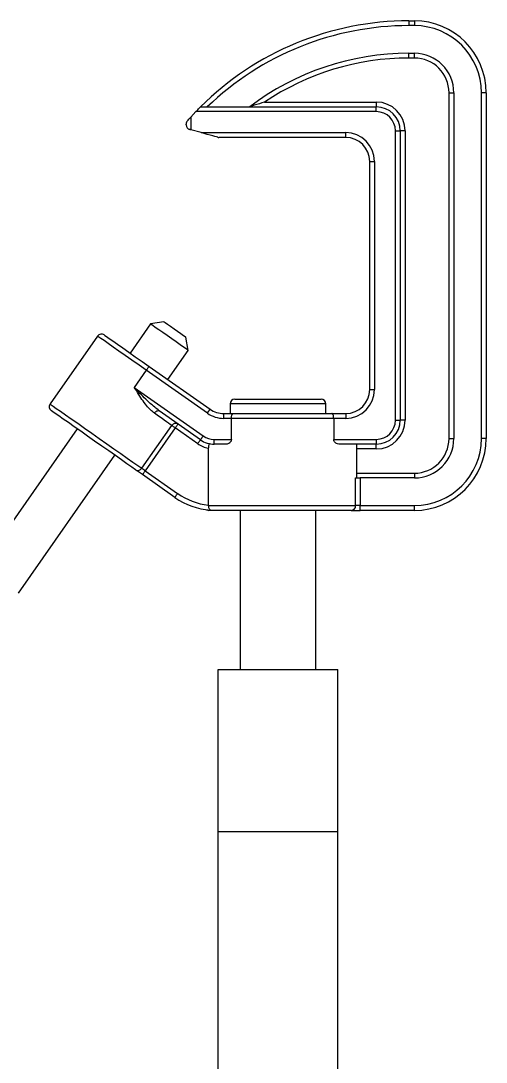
# Model space of a CAD drawing. Extents: x 7 to 113, y 1 to 87.
# Drawn here: x 79.68 to 84.53, y 42.59 to 53.45 of the extents above; entities that cross this region are included whole.
import ezdxf

# ---------------------------------------------------------------- set-up
doc = ezdxf.new("R2010")
doc.units = 0
doc.header["$MEASUREMENT"] = 0
doc.layers.add('OBJECT', color=7, linetype='CONTINUOUS')

msp = doc.modelspace()

# ---------------------------------------------------------------- linework, layer by layer
at = {"layer": 'OBJECT'}
for p, q in [((83.727, 53.451), (83.727, 53.401)), ((83.727, 53.451), (83.784, 53.451)), ((83.784, 53.451), (83.784, 53.401)), ((83.784, 53.401), (83.727, 53.401)), ((83.727, 53.113), (83.784, 53.113)), ((83.727, 53.063), (83.727, 53.113)), ((83.784, 53.063), (83.784, 53.113)), ((83.784, 53.063), (83.727, 53.063)), ((84.146, 52.701), (84.196, 52.701)), ((84.146, 49.096), (84.146, 52.701)), ((84.196, 52.701), (84.196, 49.096)), ((84.534, 52.701), (84.484, 52.701)), ((84.484, 49.096), (84.484, 52.701)), ((84.534, 52.701), (84.534, 49.096)), ((82.221, 52.604), (83.387, 52.604)), ((83.387, 52.604), (83.387, 52.554)), ((81.451, 52.448), (81.504, 52.504)), ((83.387, 52.504), (81.504, 52.504)), ((81.551, 52.554), (83.387, 52.554)), ((83.387, 52.504), (83.387, 52.554)), ((81.401, 52.366), (81.401, 52.375)), ((81.451, 52.448), (81.451, 52.314)), ((81.557, 52.285), (81.451, 52.314)), ((81.557, 52.285), (83.068, 52.285)), ((83.068, 52.235), (81.744, 52.235)), ((83.068, 52.235), (83.068, 52.285)), ((83.587, 52.304), (83.637, 52.304)), ((83.587, 49.287), (83.587, 52.304)), ((83.637, 52.304), (83.637, 49.287)), ((83.687, 52.304), (83.637, 52.304)), ((83.687, 52.304), (83.687, 49.287)), ((83.318, 51.985), (83.368, 51.985)), ((83.318, 49.606), (83.318, 51.985)), ((83.368, 51.985), (83.368, 49.606)), ((81.03, 50.29), (80.818, 49.986)), ((81.17, 50.314), (81.03, 50.29)), ((80.477, 50.163), (79.981, 49.456)), ((81.424, 50.014), (81.399, 50.154)), ((81.211, 49.71), (81.424, 50.014)), ((81.014, 49.848), (81.652, 49.401)), ((80.986, 49.807), (80.86, 49.628)), ((81.623, 49.36), (80.986, 49.807)), ((80.86, 49.628), (81.58, 49.123)), ((83.318, 49.606), (83.368, 49.606)), ((81.86, 49.456), (81.86, 49.356)), ((82.86, 49.456), (81.86, 49.456)), ((81.91, 49.506), (82.81, 49.506)), ((82.86, 49.356), (82.86, 49.456)), ((81.552, 49.082), (81.12, 49.385)), ((81.795, 49.306), (81.795, 49.356)), ((81.795, 49.356), (81.893, 49.356)), ((81.874, 49.306), (81.795, 49.306)), ((81.874, 49.087), (81.874, 49.306)), ((82.942, 49.306), (81.874, 49.306)), ((81.893, 49.356), (82.923, 49.356)), ((82.923, 49.356), (83.068, 49.356)), ((82.942, 49.306), (82.942, 49.087)), ((83.068, 49.306), (82.942, 49.306)), ((83.068, 49.356), (83.068, 49.306)), ((80.265, 49.196), (79.259, 47.759)), ((80.939, 48.785), (81.251, 49.232)), ((81.288, 49.206), (80.975, 48.76)), ((81.523, 49.041), (81.288, 49.206)), ((83.587, 49.287), (83.637, 49.287)), ((83.687, 49.287), (83.637, 49.287)), ((81.695, 49.087), (81.874, 49.087)), ((81.695, 49.037), (81.695, 49.087)), ((82.942, 49.087), (83.387, 49.087)), ((83.387, 49.087), (83.387, 49.037)), ((84.146, 49.096), (84.196, 49.096)), ((84.534, 49.096), (84.484, 49.096)), ((81.633, 48.994), (81.633, 48.401)), ((81.821, 49.037), (81.695, 49.037)), ((83.387, 49.037), (82.995, 49.037)), ((83.183, 48.684), (83.183, 49.037)), ((83.387, 48.987), (83.183, 48.987)), ((83.387, 48.987), (83.387, 49.037)), ((79.652, 47.484), (80.658, 48.921)), ((80.975, 48.76), (81.313, 48.523)), ((81.285, 48.482), (80.946, 48.719)), ((83.171, 48.396), (83.171, 48.684)), ((83.171, 48.684), (83.218, 48.684)), ((83.183, 48.734), (83.784, 48.734)), ((83.218, 48.684), (83.218, 48.396)), ((83.784, 48.684), (83.218, 48.684)), ((83.784, 48.734), (83.784, 48.684)), ((81.633, 48.401), (81.633, 48.396)), ((81.633, 48.396), (83.171, 48.396)), ((83.124, 48.346), (81.639, 48.346)), ((81.965, 48.346), (81.965, 46.686)), ((82.755, 46.686), (82.755, 48.346)), ((83.124, 48.346), (83.218, 48.346)), ((83.218, 48.396), (83.171, 48.396)), ((83.218, 48.346), (83.218, 48.396)), ((83.218, 48.396), (83.784, 48.396)), ((83.784, 48.346), (83.218, 48.346)), ((83.784, 48.346), (83.784, 48.396)), ((81.735, 44.998), (81.735, 46.686)), ((81.735, 46.686), (82.985, 46.686)), ((82.985, 44.998), (82.985, 46.686)), ((81.735, 44.998), (82.985, 44.998)), ((81.735, 36.026), (81.735, 44.998)), ((82.985, 36.026), (82.985, 44.998))]:
    msp.add_line(p, q, dxfattribs=at)
at = {"layer": 'OBJECT', "flags": 128}
for points in [[(81.504, 52.504), (81.513, 52.514), (81.522, 52.523), (81.53, 52.532), (81.537, 52.54), (81.543, 52.546), (81.547, 52.55), (81.55, 52.553), (81.551, 52.554)], [(81.415, 52.409), (81.422, 52.417), (81.431, 52.427), (81.441, 52.437), (81.451, 52.448)], [(81.451, 52.314), (81.447, 52.316), (81.442, 52.317), (81.438, 52.318)], [(81.731, 52.237), (81.719, 52.24), (81.701, 52.245), (81.679, 52.251), (81.652, 52.259), (81.622, 52.267), (81.59, 52.276), (81.557, 52.285)], [(81.424, 50.014), (81.418, 50.018), (81.401, 50.03), (81.374, 50.049), (81.339, 50.074), (81.297, 50.103), (81.251, 50.135), (81.203, 50.169), (81.157, 50.201), (81.115, 50.23), (81.08, 50.255), (81.053, 50.274), (81.036, 50.286), (81.03, 50.29)], [(81.17, 50.314), (81.171, 50.313), (81.184, 50.304), (81.207, 50.288), (81.238, 50.266), (81.275, 50.24), (81.313, 50.214), (81.347, 50.19), (81.375, 50.17), (81.393, 50.158), (81.399, 50.154), (81.399, 50.154)], [(80.547, 50.176), (80.552, 50.171), (80.569, 50.16), (80.598, 50.14), (80.636, 50.113), (80.684, 50.08), (80.739, 50.041), (80.802, 49.997), (80.87, 49.949), (80.941, 49.899), (81.014, 49.848)], [(80.986, 49.807), (80.91, 49.86), (80.836, 49.912), (80.765, 49.962), (80.699, 50.008), (80.64, 50.049), (80.588, 50.086), (80.545, 50.116), (80.512, 50.139), (80.49, 50.154), (80.478, 50.162), (80.477, 50.163)], [(80.986, 49.807), (80.991, 49.815), (80.997, 49.823), (81.002, 49.83), (81.006, 49.836), (81.009, 49.841), (81.012, 49.845), (81.014, 49.847), (81.014, 49.848)], [(79.981, 49.456), (79.982, 49.455), (79.992, 49.448), (80.014, 49.433), (80.046, 49.41), (80.089, 49.38), (80.142, 49.343), (80.202, 49.301), (80.27, 49.254), (80.342, 49.203), (80.418, 49.15), (80.495, 49.096), (80.573, 49.041), (80.648, 48.989), (80.72, 48.938), (80.786, 48.892), (80.846, 48.85), (80.897, 48.814), (80.939, 48.785)], [(80.874, 48.769), (80.834, 48.797), (80.784, 48.832), (80.727, 48.872), (80.663, 48.918), (80.593, 48.966), (80.52, 49.017), (80.446, 49.069), (80.372, 49.121), (80.301, 49.171), (80.233, 49.218), (80.172, 49.261), (80.117, 49.299), (80.071, 49.331), (80.035, 49.357), (80.01, 49.374), (79.996, 49.384), (79.994, 49.386)], [(81.07, 49.359), (81.076, 49.366), (81.082, 49.373), (81.089, 49.379), (81.096, 49.383), (81.103, 49.386), (81.11, 49.387), (81.115, 49.387), (81.12, 49.385)], [(81.251, 49.232), (81.235, 49.243), (81.216, 49.256), (81.196, 49.271), (81.173, 49.286), (81.15, 49.303), (81.124, 49.32), (81.098, 49.339), (81.07, 49.359)], [(81.623, 49.36), (81.629, 49.368), (81.634, 49.376), (81.639, 49.383), (81.644, 49.389), (81.647, 49.395), (81.65, 49.398), (81.652, 49.401), (81.652, 49.401)], [(81.288, 49.206), (81.282, 49.21), (81.277, 49.214), (81.271, 49.218), (81.266, 49.221), (81.262, 49.224), (81.258, 49.227), (81.254, 49.229), (81.251, 49.232)], [(81.288, 49.206), (81.293, 49.214), (81.299, 49.222), (81.303, 49.229), (81.308, 49.235), (81.311, 49.24), (81.314, 49.244), (81.316, 49.246), (81.316, 49.247)], [(81.552, 49.082), (81.552, 49.083), (81.554, 49.086), (81.556, 49.089), (81.56, 49.094), (81.564, 49.101), (81.569, 49.108), (81.575, 49.115), (81.58, 49.123)], [(81.523, 49.041), (81.528, 49.049), (81.534, 49.057), (81.539, 49.064), (81.543, 49.07), (81.547, 49.076), (81.549, 49.079), (81.551, 49.082), (81.552, 49.082)], [(80.946, 48.719), (80.935, 48.727), (80.924, 48.734), (80.914, 48.741), (80.904, 48.748), (80.895, 48.755), (80.887, 48.76), (80.88, 48.765), (80.874, 48.769)], [(80.939, 48.785), (80.942, 48.783), (80.945, 48.781), (80.949, 48.778), (80.954, 48.775), (80.959, 48.771), (80.964, 48.767), (80.969, 48.764), (80.975, 48.76)], [(80.946, 48.719), (80.947, 48.72), (80.948, 48.722), (80.951, 48.726), (80.955, 48.731), (80.959, 48.737), (80.964, 48.744), (80.969, 48.752), (80.975, 48.76)], [(81.285, 48.482), (81.285, 48.483), (81.287, 48.485), (81.29, 48.489), (81.293, 48.494), (81.297, 48.5), (81.302, 48.507), (81.308, 48.515), (81.313, 48.523)]]:
    msp.add_lwpolyline(points, dxfattribs=at)
at = {"layer": 'OBJECT'}
for centre, radius, start, end in [((83.727, 50.362), 3.089, 90, 134.7928), ((83.784, 52.701), 0.75, 0, 90), ((83.727, 50.362), 3.039, 90, 133.8353), ((83.784, 52.701), 0.7, 0, 90), ((83.727, 50.362), 2.751, 90, 127.1709), ((83.784, 52.701), 0.412, 0, 90), ((83.727, 50.362), 2.701, 90, 123.8917), ((83.784, 52.701), 0.362, 0, 90), ((83.387, 52.304), 0.3, 0, 90), ((83.387, 52.304), 0.25, 0, 90), ((83.387, 52.304), 0.2, 0, 90), ((81.451, 52.375), 0.05, 136.8214, 180), ((81.451, 52.366), 0.05, 180, 254.528), ((81.744, 52.285), 0.05, 254.528, 270), ((83.068, 51.985), 0.3, 0, 90), ((83.068, 51.985), 0.25, 0, 90), ((80.518, 50.135), 0.05, 55, 145), ((83.068, 49.606), 0.3, 270, 0), ((83.068, 49.606), 0.25, 270, 0), ((80.022, 49.427), 0.05, 145, 235), ((81.91, 49.456), 0.05, 90, 180), ((82.81, 49.456), 0.05, 0, 90), ((81.795, 49.606), 0.3, 235, 270), ((81.795, 49.606), 0.25, 235, 270), ((81.292, 49.207), 0.0473, 58.8071, 148.3574), ((83.387, 49.287), 0.2, 270, 0), ((83.387, 49.287), 0.25, 270, 0), ((83.387, 49.287), 0.3, 270, 0), ((81.695, 49.287), 0.2, 235, 270), ((83.784, 49.096), 0.412, 270, 0), ((83.784, 49.096), 0.7, 270, 0), ((83.784, 49.096), 0.75, 270, 0), ((83.784, 49.096), 0.362, 270, 0), ((81.695, 49.287), 0.3, 235, 258.1852), ((81.695, 49.287), 0.25, 235, 270), ((80.899, 48.81), 0.0473, 238.8066, 328.3578), ((81.715, 49.096), 0.75, 235, 265.3298), ((81.715, 49.096), 0.7, 235, 263.3221), ((81.639, 48.396), 0.05, 241.4181, 270), ((83.123, 48.395), 0.0484, 272.1008, 1.9588)]:
    msp.add_arc(centre, radius, start, end, dxfattribs=at)
for points, knots in [([(82.221, 52.604), (82.221, 52.604), (82.184, 52.593), (82.135, 52.578), (82.085, 52.561), (82.071, 52.556), (82.066, 52.554), (82.065, 52.554), (82.065, 52.554)], [0, 0, 0, 0, 0.00209, 0.63796, 0.849634, 0.923219, 0.965789, 1, 1, 1, 1]), ([(81.07, 49.359), (81.056, 49.37), (81.027, 49.393), (80.985, 49.443), (80.94, 49.503), (80.898, 49.568), (80.871, 49.61), (80.86, 49.627), (80.86, 49.628)], [0, 0, 0, 0, 0.175046, 0.350567, 0.58693, 0.823547, 0.99725, 1, 1, 1, 1]), ([(81.12, 49.385), (81.089, 49.41), (81.014, 49.469), (80.93, 49.556), (80.875, 49.612), (80.86, 49.627), (80.86, 49.628)], [0, 0, 0, 0, 0.345057, 0.821451, 0.997144, 1, 1, 1, 1]), ([(81.874, 49.306), (81.874, 49.312), (81.875, 49.322), (81.878, 49.337), (81.882, 49.348), (81.887, 49.355), (81.891, 49.356), (81.893, 49.356), (81.893, 49.356)], [0, 0, 0, 0, 0.197777, 0.395365, 0.598087, 0.812873, 0.995764, 1, 1, 1, 1]), ([(82.942, 49.306), (82.942, 49.312), (82.941, 49.322), (82.939, 49.337), (82.934, 49.348), (82.929, 49.355), (82.925, 49.356), (82.923, 49.356), (82.923, 49.356)], [0, 0, 0, 0, 0.197777, 0.395365, 0.598087, 0.812873, 0.995764, 1, 1, 1, 1]), ([(81.874, 49.087), (81.874, 49.083), (81.873, 49.074), (81.867, 49.061), (81.855, 49.048), (81.839, 49.039), (81.827, 49.038), (81.821, 49.037)], [0, 0, 0, 0, 0.132532, 0.264234, 0.462925, 0.750207, 1, 1, 1, 1]), ([(82.995, 49.037), (82.987, 49.038), (82.974, 49.04), (82.957, 49.052), (82.948, 49.065), (82.943, 49.076), (82.942, 49.084), (82.942, 49.087)], [0, 0, 0, 0, 0.339642, 0.594764, 0.76704, 0.899951, 1, 1, 1, 1]), ([(81.652, 49.041), (81.65, 49.041), (81.645, 49.04), (81.64, 49.032), (81.636, 49.02), (81.634, 49.006), (81.634, 48.997), (81.633, 48.994)], [0, 0, 0, 0, 0.22785, 0.456641, 0.663305, 0.85598, 1, 1, 1, 1]), ([(81.633, 48.396), (81.634, 48.391), (81.634, 48.381), (81.638, 48.368), (81.645, 48.357), (81.652, 48.351), (81.655, 48.349), (81.655, 48.349), (81.654, 48.349), (81.654, 48.349)], [0, 0, 0, 0, 0.192196, 0.383635, 0.593594, 0.841856, 0.910654, 0.965666, 1, 1, 1, 1])]:
    msp.add_open_spline(points, degree=3, knots=knots, dxfattribs=at)

doc.saveas('drawing.dxf')
